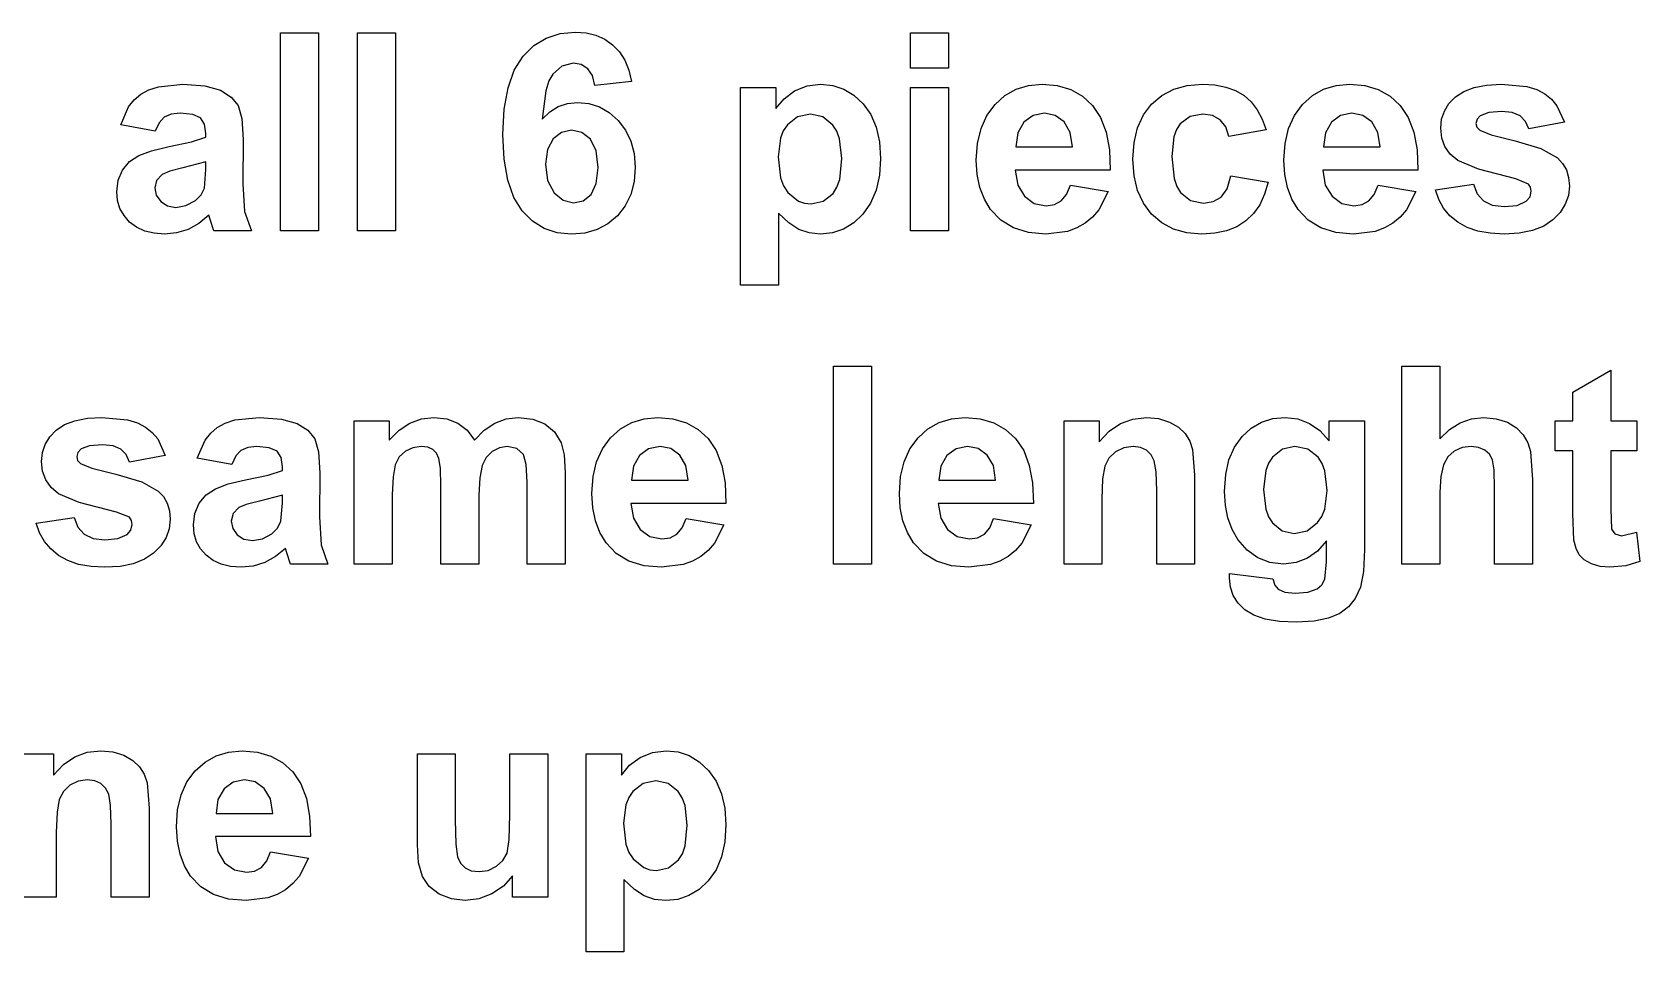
# Model space of a CAD drawing. Header units: metres. Extents: x 298 to 6408, y -126 to 1371.
# Drawn here: x 578.9 to 898.3, y 989 to 1171.8 of the extents above; entities that cross this region are included whole.
import ezdxf

# ---------------------------------------------------------------- set-up
doc = ezdxf.new("R2010")
doc.units = ezdxf.units.M

msp = doc.modelspace()

# ---------------------------------------------------------------- linework, layer by layer
at = {"layer": 'The 1060mm here '}
for p, q in [((628.23, 1132.3), (628.23, 1171.63)), ((628.23, 1171.63), (635.77, 1171.63)), ((635.77, 1171.63), (635.77, 1132.3)), ((643.5, 1132.3), (643.5, 1171.63)), ((643.5, 1171.63), (651.04, 1171.63)), ((651.04, 1171.63), (651.04, 1132.3)), ((678.56, 1169.11), (681.01, 1170.6)), ((681.01, 1170.6), (683.75, 1171.5)), ((683.75, 1171.5), (686.8, 1171.79)), ((686.8, 1171.79), (688.94, 1171.64)), ((688.94, 1171.64), (690.89, 1171.17)), ((690.89, 1171.17), (692.65, 1170.38)), ((692.65, 1170.38), (694.21, 1169.29)), ((694.21, 1169.29), (695.55, 1167.89)), ((753.41, 1164.66), (753.41, 1171.63)), ((753.41, 1171.63), (760.95, 1171.63)), ((760.95, 1171.63), (760.95, 1164.66)), ((674.67, 1164.25), (676.41, 1167.02)), ((676.41, 1167.02), (678.56, 1169.11)), ((695.55, 1167.89), (696.62, 1166.21)), ((696.62, 1166.21), (697.42, 1164.25)), ((673.42, 1160.73), (674.67, 1164.25)), ((682.3, 1163.45), (681.55, 1162.09)), ((684.14, 1165.06), (682.3, 1163.45)), ((686.34, 1165.6), (684.14, 1165.06)), ((687.97, 1165.33), (686.34, 1165.6)), ((689.26, 1164.52), (687.97, 1165.33)), ((690.18, 1163.16), (689.26, 1164.52)), ((690.66, 1161.2), (690.18, 1163.16)), ((697.42, 1164.25), (697.96, 1162)), ((760.95, 1164.66), (753.41, 1164.66)), ((600.44, 1159.45), (602.02, 1160.32)), ((602.02, 1160.32), (603.94, 1160.94)), ((603.94, 1160.94), (608.81, 1161.44)), ((608.81, 1161.44), (613.21, 1161.14)), ((613.21, 1161.14), (616.32, 1160.25)), ((616.32, 1160.25), (618.42, 1158.89)), ((672.67, 1156.46), (673.42, 1160.73)), ((680.96, 1160.14), (680.22, 1154.52)), ((681.55, 1162.09), (680.96, 1160.14)), ((697.96, 1162), (690.66, 1161.2)), ((719.63, 1160.8), (726.66, 1160.8)), ((719.63, 1121.47), (719.63, 1160.8)), ((726.66, 1160.8), (726.66, 1156.61)), ((728.27, 1158.55), (730.36, 1160.1)), ((730.36, 1160.1), (732.83, 1161.1)), ((732.83, 1161.1), (735.54, 1161.44)), ((735.54, 1161.44), (737.93, 1161.2)), ((737.93, 1161.2), (740.13, 1160.47)), ((740.13, 1160.47), (742.14, 1159.25)), ((753.41, 1132.3), (753.41, 1160.8)), ((753.41, 1160.8), (760.95, 1160.8)), ((760.95, 1160.8), (760.95, 1132.3)), ((772.15, 1159.18), (774.37, 1160.44)), ((774.37, 1160.44), (776.83, 1161.19)), ((776.83, 1161.19), (779.54, 1161.44)), ((779.54, 1161.44), (782.55, 1161.18)), ((782.55, 1161.18), (785.23, 1160.39)), ((785.23, 1160.39), (787.57, 1159.08)), ((803.33, 1159.23), (805.68, 1160.46)), ((805.68, 1160.46), (808.37, 1161.19)), ((808.37, 1161.19), (811.38, 1161.44)), ((811.38, 1161.44), (813.85, 1161.3)), ((813.85, 1161.3), (816.06, 1160.88)), ((816.06, 1160.88), (817.99, 1160.18)), ((817.99, 1160.18), (819.66, 1159.2)), ((833.26, 1159.18), (835.48, 1160.44)), ((835.48, 1160.44), (837.94, 1161.19)), ((837.94, 1161.19), (840.65, 1161.44)), ((840.65, 1161.44), (843.66, 1161.18)), ((843.66, 1161.18), (846.34, 1160.39)), ((846.34, 1160.39), (848.68, 1159.08)), ((861.66, 1158.92), (863.32, 1160.02)), ((863.32, 1160.02), (865.39, 1160.81)), ((865.39, 1160.81), (867.86, 1161.28)), ((867.86, 1161.28), (870.73, 1161.44)), ((870.73, 1161.44), (875.82, 1160.96)), ((875.82, 1160.96), (877.81, 1160.37)), ((877.81, 1160.37), (879.42, 1159.53)), ((596.47, 1153.34), (598.04, 1156.93)), ((598.04, 1156.93), (599.13, 1158.33)), ((599.13, 1158.33), (600.44, 1159.45)), ((618.42, 1158.89), (619.79, 1157.21)), ((619.79, 1157.21), (620.55, 1154.61)), ((672.42, 1151.43), (672.67, 1156.46)), ((681.72, 1155.97), (683.38, 1157.01)), ((683.38, 1157.01), (685.22, 1157.64)), ((685.22, 1157.64), (687.23, 1157.84)), ((687.23, 1157.84), (689.5, 1157.62)), ((689.5, 1157.62), (691.61, 1156.95)), ((691.61, 1156.95), (693.55, 1155.82)), ((726.66, 1156.61), (728.27, 1158.55)), ((742.14, 1159.25), (743.97, 1157.55)), ((743.97, 1157.55), (745.48, 1155.41)), ((768.56, 1155.23), (770.18, 1157.43)), ((770.18, 1157.43), (772.15, 1159.18)), ((787.57, 1159.08), (789.57, 1157.24)), ((789.57, 1157.24), (791.17, 1154.86)), ((799.67, 1155.35), (801.3, 1157.51)), ((801.3, 1157.51), (803.33, 1159.23)), ((819.66, 1159.2), (821.09, 1157.93)), ((821.09, 1157.93), (822.3, 1156.37)), ((822.3, 1156.37), (823.29, 1154.52)), ((829.67, 1155.23), (831.29, 1157.43)), ((831.29, 1157.43), (833.26, 1159.18)), ((848.68, 1159.08), (850.69, 1157.24)), ((850.69, 1157.24), (852.28, 1154.86)), ((859.47, 1156.1), (860.38, 1157.58)), ((860.38, 1157.58), (861.66, 1158.92)), ((879.42, 1159.53), (880.73, 1158.47)), ((880.73, 1158.47), (881.82, 1157.17)), ((881.82, 1157.17), (883.34, 1153.9)), ((603.31, 1152.1), (596.47, 1153.34)), ((604.11, 1153.79), (603.31, 1152.1)), ((605.13, 1154.88), (604.11, 1153.79)), ((606.48, 1155.47), (605.13, 1154.88)), ((608.27, 1155.67), (606.48, 1155.47)), ((610.77, 1155.44), (608.27, 1155.67)), ((612.32, 1154.75), (610.77, 1155.44)), ((613.13, 1153.51), (612.32, 1154.75)), ((613.4, 1151.65), (613.13, 1153.51)), ((620.55, 1154.61), (620.8, 1150.47)), ((680.22, 1154.52), (681.72, 1155.97)), ((693.55, 1155.82), (695.31, 1154.25)), ((695.31, 1154.25), (696.79, 1152.32)), ((728.92, 1153.35), (728.12, 1152.16)), ((730.97, 1154.95), (728.92, 1153.35)), ((733.5, 1155.48), (730.97, 1154.95)), ((735.94, 1154.94), (733.5, 1155.48)), ((737.96, 1153.31), (735.94, 1154.94)), ((738.74, 1152.08), (737.96, 1153.31)), ((745.48, 1155.41), (746.56, 1152.89)), ((767.4, 1152.65), (768.56, 1155.23)), ((775.92, 1153.87), (774.72, 1151.75)), ((777.74, 1155.22), (775.92, 1153.87)), ((780, 1155.67), (777.74, 1155.22)), ((782.13, 1155.25), (780, 1155.67)), ((783.91, 1153.97), (782.13, 1155.25)), ((785.14, 1151.87), (783.91, 1153.97)), ((791.17, 1154.86), (792.29, 1151.93)), ((798.5, 1152.8), (799.67, 1155.35)), ((807, 1153.57), (806.26, 1152.43)), ((808.96, 1155.02), (807, 1153.57)), ((811.49, 1155.51), (808.96, 1155.02)), ((813.41, 1155.23), (811.49, 1155.51)), ((814.94, 1154.38), (813.41, 1155.23)), ((816.03, 1152.98), (814.94, 1154.38)), ((823.29, 1154.52), (824.07, 1152.37)), ((828.51, 1152.65), (829.67, 1155.23)), ((837.03, 1153.87), (835.83, 1151.75)), ((838.86, 1155.22), (837.03, 1153.87)), ((841.11, 1155.67), (838.86, 1155.22)), ((843.24, 1155.25), (841.11, 1155.67)), ((845.03, 1153.97), (843.24, 1155.25)), ((846.25, 1151.87), (845.03, 1153.97)), ((852.28, 1154.86), (853.4, 1151.93)), ((858.73, 1152.69), (858.92, 1154.47)), ((858.92, 1154.47), (859.47, 1156.1)), ((865.95, 1154.51), (865.74, 1153.66)), ((865.74, 1153.66), (865.92, 1152.91)), ((866.6, 1155.19), (865.95, 1154.51)), ((868.31, 1155.81), (866.6, 1155.19)), ((870.86, 1156.02), (868.31, 1155.81)), ((872.95, 1155.8), (870.86, 1156.02)), ((874.5, 1155.13), (872.95, 1155.8)), ((875.57, 1154.05), (874.5, 1155.13)), ((876.23, 1152.59), (875.57, 1154.05)), ((883.34, 1153.9), (876.23, 1152.59)), ((606.07, 1149.04), (610.55, 1150)), ((610.55, 1150), (613.4, 1150.9)), ((613.4, 1150.9), (613.4, 1151.65)), ((620.8, 1150.47), (620.72, 1141.67)), ((672.66, 1146.53), (672.42, 1151.43)), ((682.37, 1150.59), (681.24, 1148.48)), ((684.04, 1151.86), (682.37, 1150.59)), ((686.05, 1152.29), (684.04, 1151.86)), ((688.11, 1151.84), (686.05, 1152.29)), ((689.8, 1150.51), (688.11, 1151.84)), ((690.93, 1148.21), (689.8, 1150.51)), ((696.79, 1152.32), (697.84, 1150.13)), ((697.84, 1150.13), (698.47, 1147.68)), ((727.55, 1150.7), (727.09, 1147.03)), ((728.12, 1152.16), (727.55, 1150.7)), ((739.3, 1150.56), (738.74, 1152.08)), ((739.75, 1146.66), (739.3, 1150.56)), ((746.56, 1152.89), (747.21, 1149.99)), ((747.21, 1149.99), (747.43, 1146.71)), ((766.71, 1149.68), (767.4, 1152.65)), ((774.72, 1151.75), (774.33, 1148.99)), ((785.6, 1148.99), (785.14, 1151.87)), ((792.29, 1151.93), (792.93, 1148.43)), ((797.8, 1149.86), (798.5, 1152.8)), ((805.74, 1150.97), (805.32, 1147.06)), ((806.26, 1152.43), (805.74, 1150.97)), ((816.64, 1151.03), (816.03, 1152.98)), ((824.07, 1152.37), (816.64, 1151.03)), ((827.82, 1149.68), (828.51, 1152.65)), ((835.83, 1151.75), (835.45, 1148.99)), ((846.72, 1148.99), (846.25, 1151.87)), ((853.4, 1151.93), (854.04, 1148.43)), ((858.95, 1150.75), (858.73, 1152.69)), ((859.58, 1149.04), (858.95, 1150.75)), ((865.92, 1152.91), (866.49, 1152.29)), ((866.49, 1152.29), (868.76, 1151.39)), ((868.76, 1151.39), (873.53, 1150.17)), ((873.53, 1150.17), (878.64, 1148.65)), ((598.23, 1146.06), (600.08, 1147.29)), ((600.08, 1147.29), (602.61, 1148.23)), ((602.61, 1148.23), (606.07, 1149.04)), ((681.24, 1148.48), (680.87, 1145.56)), ((691.3, 1144.89), (690.93, 1148.21)), ((698.47, 1147.68), (698.68, 1144.97)), ((727.09, 1147.03), (727.57, 1142.86)), ((766.47, 1146.34), (766.71, 1149.68)), ((774.33, 1148.99), (785.6, 1148.99)), ((792.93, 1148.43), (793.09, 1144.38)), ((797.57, 1146.52), (797.8, 1149.86)), ((805.32, 1147.06), (805.75, 1142.73)), ((827.59, 1146.34), (827.82, 1149.68)), ((835.45, 1148.99), (846.72, 1148.99)), ((854.04, 1148.43), (854.2, 1144.38)), ((860.64, 1147.55), (859.58, 1149.04)), ((862.11, 1146.28), (860.64, 1147.55)), ((878.64, 1148.65), (881.94, 1146.82)), ((881.94, 1146.82), (882.97, 1145.71)), ((595.98, 1142.37), (596.84, 1144.39)), ((596.84, 1144.39), (598.23, 1146.06)), ((606.21, 1144.17), (604.7, 1143.52)), ((608.81, 1144.83), (606.21, 1144.17)), ((613.4, 1145.99), (608.81, 1144.83)), ((613.1, 1140.81), (613.4, 1144.48)), ((613.4, 1144.48), (613.4, 1145.99)), ((673.38, 1142.37), (672.66, 1146.53)), ((680.87, 1145.56), (681.29, 1142.3)), ((690.95, 1141.68), (691.3, 1144.89)), ((698.68, 1144.97), (698.46, 1142.1)), ((739.32, 1142.53), (739.75, 1146.66)), ((747.43, 1146.71), (747.21, 1143.34)), ((766.65, 1143.5), (766.47, 1146.34)), ((793.09, 1144.38), (774.2, 1144.38)), ((774.2, 1144.38), (774.7, 1141.4)), ((797.8, 1143.22), (797.57, 1146.52)), ((827.76, 1143.5), (827.59, 1146.34)), ((854.2, 1144.38), (835.31, 1144.38)), ((835.31, 1144.38), (835.81, 1141.4)), ((866.23, 1144.53), (862.11, 1146.28)), ((873.68, 1142.61), (866.23, 1144.53)), ((882.97, 1145.71), (883.71, 1144.41)), ((883.71, 1144.41), (884.15, 1142.91)), ((595.69, 1140.08), (595.98, 1142.37)), ((603.6, 1142.33), (603.23, 1140.86)), ((603.23, 1140.86), (603.52, 1139.39)), ((604.7, 1143.52), (603.6, 1142.33)), ((612.44, 1139.45), (613.1, 1140.81)), ((620.72, 1141.67), (621.08, 1136.13)), ((674.57, 1138.94), (673.38, 1142.37)), ((681.29, 1142.3), (682.56, 1139.88)), ((689.91, 1139.52), (690.95, 1141.68)), ((698.46, 1142.1), (697.8, 1139.53)), ((727.57, 1142.86), (728.16, 1141.24)), ((728.16, 1141.24), (729, 1139.94)), ((738.01, 1139.75), (738.77, 1140.97)), ((738.77, 1140.97), (739.32, 1142.53)), ((747.21, 1143.34), (746.55, 1140.37)), ((767.18, 1140.92), (766.65, 1143.5)), ((768.06, 1138.59), (767.18, 1140.92)), ((774.7, 1141.4), (776.03, 1139.16)), ((784.41, 1139.52), (785.17, 1141.37)), ((785.17, 1141.37), (792.69, 1140.11)), ((798.5, 1140.31), (797.8, 1143.22)), ((805.75, 1142.73), (806.28, 1141.13)), ((806.28, 1141.13), (807.02, 1139.9)), ((815.11, 1139.02), (816.28, 1140.68)), ((816.28, 1140.68), (817.04, 1143.22)), ((817.04, 1143.22), (824.45, 1141.96)), ((824.45, 1141.96), (823.74, 1139.57)), ((828.29, 1140.92), (827.76, 1143.5)), ((829.17, 1138.59), (828.29, 1140.92)), ((835.81, 1141.4), (837.14, 1139.16)), ((845.52, 1139.52), (846.29, 1141.37)), ((846.29, 1141.37), (853.8, 1140.11)), ((857.69, 1140.43), (865.25, 1141.59)), ((858.36, 1138.51), (857.69, 1140.43)), ((865.25, 1141.59), (865.98, 1139.65)), ((876.2, 1141.61), (873.68, 1142.61)), ((876.6, 1140.98), (876.2, 1141.61)), ((876.74, 1140.19), (876.6, 1140.98)), ((884.3, 1141.21), (884.1, 1139.32)), ((884.15, 1142.91), (884.3, 1141.21)), ((595.85, 1138.34), (595.69, 1140.08)), ((596.32, 1136.75), (595.85, 1138.34)), ((603.52, 1139.39), (604.41, 1138.13)), ((604.41, 1138.13), (605.75, 1137.26)), ((605.75, 1137.26), (607.41, 1136.97)), ((607.41, 1136.97), (609.41, 1137.31)), ((609.41, 1137.31), (611.3, 1138.31)), ((611.3, 1138.31), (612.44, 1139.45)), ((676.25, 1136.26), (674.57, 1138.94)), ((682.56, 1139.88), (684.37, 1138.38)), ((684.37, 1138.38), (686.42, 1137.88)), ((686.42, 1137.88), (688.34, 1138.29)), ((688.34, 1138.29), (689.91, 1139.52)), ((696.69, 1137.26), (695.14, 1135.28)), ((697.8, 1139.53), (696.69, 1137.26)), ((729, 1139.94), (731.11, 1138.22)), ((731.11, 1138.22), (732.32, 1137.79)), ((732.32, 1137.79), (733.64, 1137.64)), ((733.64, 1137.64), (736.05, 1138.17)), ((736.05, 1138.17), (738.01, 1139.75)), ((745.47, 1137.79), (743.94, 1135.62)), ((746.55, 1140.37), (745.47, 1137.79)), ((769.29, 1136.52), (768.06, 1138.59)), ((776.03, 1139.16), (777.98, 1137.76)), ((777.98, 1137.76), (780.37, 1137.29)), ((780.37, 1137.29), (782, 1137.54)), ((782, 1137.54), (783.35, 1138.26)), ((783.35, 1138.26), (784.41, 1139.52)), ((792.69, 1140.11), (790.82, 1136.47)), ((799.66, 1137.77), (798.5, 1140.31)), ((801.28, 1135.6), (799.66, 1137.77)), ((807.02, 1139.9), (809.02, 1138.33)), ((809.02, 1138.33), (811.6, 1137.8)), ((811.6, 1137.8), (813.55, 1138.11)), ((813.55, 1138.11), (815.11, 1139.02)), ((822.77, 1137.49), (821.53, 1135.72)), ((823.74, 1139.57), (822.77, 1137.49)), ((830.4, 1136.52), (829.17, 1138.59)), ((837.14, 1139.16), (839.1, 1137.76)), ((839.1, 1137.76), (841.48, 1137.29)), ((841.48, 1137.29), (843.11, 1137.54)), ((843.11, 1137.54), (844.46, 1138.26)), ((844.46, 1138.26), (845.52, 1139.52)), ((853.8, 1140.11), (851.93, 1136.47)), ((859.32, 1136.8), (858.36, 1138.51)), ((865.98, 1139.65), (867.21, 1138.25)), ((867.21, 1138.25), (868.98, 1137.39)), ((868.98, 1137.39), (871.34, 1137.11)), ((871.34, 1137.11), (873.91, 1137.37)), ((873.91, 1137.37), (875.74, 1138.18)), ((875.74, 1138.18), (876.49, 1139.06)), ((876.49, 1139.06), (876.74, 1140.19)), ((883.48, 1137.57), (882.46, 1135.95)), ((884.1, 1139.32), (883.48, 1137.57)), ((597.12, 1135.32), (596.32, 1136.75)), ((598.22, 1134.05), (597.12, 1135.32)), ((599.61, 1133), (598.22, 1134.05)), ((613.99, 1135.42), (611.99, 1133.77)), ((614.25, 1134.53), (613.99, 1135.42)), ((614.98, 1132.3), (614.25, 1134.53)), ((621.08, 1136.13), (622.44, 1132.3)), ((678.3, 1134.24), (676.25, 1136.26)), ((680.62, 1132.79), (678.3, 1134.24)), ((695.14, 1135.28), (693.24, 1133.69)), ((729.24, 1133.87), (727.17, 1135.82)), ((727.17, 1135.82), (727.17, 1121.47)), ((743.94, 1135.62), (742.1, 1133.89)), ((771.32, 1134.39), (769.29, 1136.52)), ((773.83, 1132.87), (771.32, 1134.39)), ((789.57, 1135.02), (788.11, 1133.82)), ((790.82, 1136.47), (789.57, 1135.02)), ((803.3, 1133.88), (801.28, 1135.6)), ((820.02, 1134.26), (818.25, 1133.12)), ((821.53, 1135.72), (820.02, 1134.26)), ((832.43, 1134.39), (830.4, 1136.52)), ((834.94, 1132.87), (832.43, 1134.39)), ((850.68, 1135.02), (849.22, 1133.82)), ((851.93, 1136.47), (850.68, 1135.02)), ((860.58, 1135.31), (859.32, 1136.8)), ((862.13, 1134.02), (860.58, 1135.31)), ((863.98, 1132.99), (862.13, 1134.02)), ((881.03, 1134.48), (879.2, 1133.24)), ((882.46, 1135.95), (881.03, 1134.48)), ((601.23, 1132.26), (599.61, 1133)), ((603.08, 1131.81), (601.23, 1132.26)), ((605.16, 1131.66), (603.08, 1131.81)), ((607.58, 1131.9), (605.16, 1131.66)), ((609.85, 1132.6), (607.58, 1131.9)), ((611.99, 1133.77), (609.85, 1132.6)), ((622.44, 1132.3), (614.98, 1132.3)), ((635.77, 1132.3), (628.23, 1132.3)), ((651.04, 1132.3), (643.5, 1132.3)), ((683.2, 1131.92), (680.62, 1132.79)), ((686.05, 1131.63), (683.2, 1131.92)), ((688.7, 1131.86), (686.05, 1131.63)), ((691.1, 1132.55), (688.7, 1131.86)), ((693.24, 1133.69), (691.1, 1132.55)), ((731.21, 1132.6), (729.24, 1133.87)), ((733.24, 1131.9), (731.21, 1132.6)), ((735.49, 1131.66), (733.24, 1131.9)), ((737.88, 1131.91), (735.49, 1131.66)), ((740.08, 1132.65), (737.88, 1131.91)), ((742.1, 1133.89), (740.08, 1132.65)), ((760.95, 1132.3), (753.41, 1132.3)), ((776.82, 1131.96), (773.83, 1132.87)), ((780.29, 1131.66), (776.82, 1131.96)), ((784.59, 1132.2), (780.29, 1131.66)), ((786.45, 1132.88), (784.59, 1132.2)), ((788.11, 1133.82), (786.45, 1132.88)), ((805.63, 1132.65), (803.3, 1133.88)), ((808.28, 1131.91), (805.63, 1132.65)), ((811.25, 1131.66), (808.28, 1131.91)), ((813.86, 1131.82), (811.25, 1131.66)), ((816.19, 1132.31), (813.86, 1131.82)), ((818.25, 1133.12), (816.19, 1132.31)), ((837.93, 1131.96), (834.94, 1132.87)), ((841.4, 1131.66), (837.93, 1131.96)), ((845.71, 1132.2), (841.4, 1131.66)), ((847.56, 1132.88), (845.71, 1132.2)), ((849.22, 1133.82), (847.56, 1132.88)), ((866.13, 1132.25), (863.98, 1132.99)), ((868.58, 1131.81), (866.13, 1132.25)), ((871.34, 1131.66), (868.58, 1131.81)), ((874.35, 1131.84), (871.34, 1131.66)), ((876.97, 1132.36), (874.35, 1131.84)), ((879.2, 1133.24), (876.97, 1132.36)), ((727.17, 1121.47), (719.63, 1121.47)), ((738.12, 1066.07), (738.12, 1105.4)), ((738.12, 1105.4), (745.66, 1105.4)), ((745.66, 1105.4), (745.66, 1066.07)), ((851.04, 1066.07), (851.04, 1105.4)), ((851.04, 1105.4), (858.57, 1105.4)), ((858.57, 1105.4), (858.57, 1090.94)), ((884.97, 1100.22), (892.54, 1104.62)), ((892.54, 1104.62), (892.54, 1094.56)), ((884.97, 1094.56), (884.97, 1100.22)), ((582.36, 1091.35), (583.64, 1092.68)), ((583.64, 1092.68), (585.31, 1093.78)), ((585.31, 1093.78), (587.37, 1094.57)), ((587.37, 1094.57), (589.84, 1095.04)), ((589.84, 1095.04), (592.71, 1095.2)), ((592.71, 1095.2), (597.81, 1094.73)), ((597.81, 1094.73), (599.79, 1094.13)), ((599.79, 1094.13), (601.4, 1093.3)), ((601.4, 1093.3), (602.72, 1092.23)), ((614.34, 1092.09), (615.65, 1093.22)), ((615.65, 1093.22), (617.23, 1094.08)), ((617.23, 1094.08), (619.15, 1094.71)), ((619.15, 1094.71), (624.02, 1095.2)), ((624.02, 1095.2), (628.42, 1094.9)), ((628.42, 1094.9), (631.53, 1094.01)), ((631.53, 1094.01), (633.63, 1092.65)), ((633.63, 1092.65), (635.01, 1090.98)), ((642.88, 1094.56), (649.83, 1094.56)), ((642.88, 1066.07), (642.88, 1094.56)), ((649.83, 1094.56), (649.83, 1090.67)), ((649.83, 1090.67), (651.78, 1092.65)), ((651.78, 1092.65), (653.91, 1094.07)), ((653.91, 1094.07), (656.22, 1094.92)), ((656.22, 1094.92), (658.71, 1095.2)), ((658.71, 1095.2), (661.26, 1094.92)), ((661.26, 1094.92), (663.46, 1094.07)), ((663.46, 1094.07), (665.29, 1092.66)), ((665.29, 1092.66), (666.76, 1090.67)), ((666.76, 1090.67), (668.71, 1092.66)), ((668.71, 1092.66), (670.81, 1094.07)), ((670.81, 1094.07), (673.05, 1094.92)), ((673.05, 1094.92), (675.45, 1095.2)), ((675.45, 1095.2), (678.35, 1094.88)), ((678.35, 1094.88), (680.76, 1093.93)), ((680.76, 1093.93), (682.66, 1092.35)), ((693.8, 1091.19), (695.77, 1092.95)), ((695.77, 1092.95), (697.99, 1094.2)), ((697.99, 1094.2), (700.45, 1094.95)), ((700.45, 1094.95), (703.16, 1095.2)), ((703.16, 1095.2), (706.17, 1094.94)), ((706.17, 1094.94), (708.85, 1094.15)), ((708.85, 1094.15), (711.19, 1092.84)), ((711.19, 1092.84), (713.19, 1091)), ((754.88, 1091.19), (756.86, 1092.95)), ((756.86, 1092.95), (759.08, 1094.2)), ((759.08, 1094.2), (761.54, 1094.95)), ((761.54, 1094.95), (764.25, 1095.2)), ((764.25, 1095.2), (767.26, 1094.94)), ((767.26, 1094.94), (769.94, 1094.15)), ((769.94, 1094.15), (772.28, 1092.84)), ((772.28, 1092.84), (774.28, 1091)), ((783.89, 1066.07), (783.89, 1094.56)), ((783.89, 1094.56), (790.89, 1094.56)), ((790.89, 1094.56), (790.89, 1090.37)), ((790.89, 1090.37), (792.87, 1092.49)), ((792.87, 1092.49), (795.1, 1093.99)), ((795.1, 1093.99), (797.57, 1094.9)), ((797.57, 1094.9), (800.28, 1095.2)), ((800.28, 1095.2), (802.66, 1094.98)), ((802.66, 1094.98), (804.84, 1094.3)), ((804.84, 1094.3), (806.65, 1093.28)), ((806.65, 1093.28), (807.96, 1092.01)), ((819.26, 1091.42), (821.09, 1093.07)), ((821.09, 1093.07), (823.12, 1094.26)), ((823.12, 1094.26), (825.37, 1094.97)), ((825.37, 1094.97), (827.83, 1095.2)), ((827.83, 1095.2), (830.36, 1094.91)), ((830.36, 1094.91), (832.65, 1094.04)), ((832.65, 1094.04), (834.72, 1092.59)), ((834.72, 1092.59), (836.55, 1090.56)), ((836.55, 1090.56), (836.55, 1094.56)), ((836.55, 1094.56), (843.6, 1094.56)), ((843.6, 1094.56), (843.6, 1068.99)), ((858.57, 1090.94), (860.49, 1092.8)), ((860.49, 1092.8), (862.58, 1094.14)), ((862.58, 1094.14), (864.85, 1094.93)), ((864.85, 1094.93), (867.29, 1095.2)), ((867.29, 1095.2), (869.77, 1094.96)), ((869.77, 1094.96), (871.99, 1094.24)), ((871.99, 1094.24), (873.82, 1093.14)), ((873.82, 1093.14), (875.14, 1091.77)), ((881.51, 1088.55), (881.51, 1094.56)), ((881.51, 1094.56), (884.97, 1094.56)), ((892.54, 1094.56), (897.69, 1094.56)), ((897.69, 1094.56), (897.69, 1088.55)), ((580.9, 1088.23), (581.45, 1089.86)), ((581.45, 1089.86), (582.36, 1091.35)), ((590.29, 1089.57), (588.58, 1088.95)), ((592.85, 1089.78), (590.29, 1089.57)), ((594.94, 1089.56), (592.85, 1089.78)), ((596.48, 1088.9), (594.94, 1089.56)), ((602.72, 1092.23), (603.81, 1090.94)), ((603.81, 1090.94), (605.32, 1087.66)), ((611.68, 1087.1), (613.25, 1090.69)), ((613.25, 1090.69), (614.34, 1092.09)), ((623.48, 1089.43), (621.69, 1089.24)), ((625.98, 1089.2), (623.48, 1089.43)), ((635.01, 1090.98), (635.76, 1088.37)), ((656.16, 1089.43), (654.5, 1089.2)), ((657.46, 1089.29), (656.16, 1089.43)), ((658.45, 1088.84), (657.46, 1089.29)), ((673.25, 1089.43), (671.71, 1089.19)), ((675.14, 1089.03), (673.25, 1089.43)), ((682.66, 1092.35), (684.01, 1090.18)), ((684.01, 1090.18), (684.59, 1087.8)), ((692.18, 1088.99), (693.8, 1091.19)), ((703.62, 1089.43), (701.36, 1088.98)), ((705.75, 1089.01), (703.62, 1089.43)), ((713.19, 1091), (714.79, 1088.62)), ((753.27, 1088.99), (754.88, 1091.19)), ((764.7, 1089.43), (762.45, 1088.98)), ((766.84, 1089.01), (764.7, 1089.43)), ((774.28, 1091), (775.88, 1088.62)), ((797.65, 1089.43), (795.79, 1089.17)), ((799.07, 1089.25), (797.65, 1089.43)), ((807.96, 1092.01), (808.86, 1090.52)), ((808.86, 1090.52), (809.44, 1088.84)), ((816.67, 1086.79), (817.75, 1089.32)), ((817.75, 1089.32), (819.26, 1091.42)), ((829.76, 1089.43), (827.29, 1088.91)), ((832.31, 1088.9), (829.76, 1089.43)), ((864.77, 1089.43), (862.99, 1089.21)), ((866.27, 1089.26), (864.77, 1089.43)), ((875.14, 1091.77), (876.03, 1090.18)), ((876.03, 1090.18), (876.59, 1088.44)), ((580.72, 1086.46), (580.9, 1088.23)), ((580.93, 1084.52), (580.72, 1086.46)), ((587.94, 1088.27), (587.72, 1087.42)), ((587.72, 1087.42), (587.91, 1086.68)), ((587.91, 1086.68), (588.47, 1086.05)), ((588.58, 1088.95), (587.94, 1088.27)), ((597.55, 1087.82), (596.48, 1088.9)), ((598.21, 1086.35), (597.55, 1087.82)), ((605.32, 1087.66), (598.21, 1086.35)), ((618.52, 1085.87), (611.68, 1087.1)), ((619.32, 1087.55), (618.52, 1085.87)), ((620.34, 1088.64), (619.32, 1087.55)), ((621.69, 1089.24), (620.34, 1088.64)), ((627.53, 1088.51), (625.98, 1089.2)), ((628.34, 1087.27), (627.53, 1088.51)), ((628.61, 1085.41), (628.34, 1087.27)), ((635.76, 1088.37), (636.01, 1084.23)), ((651.82, 1087.35), (651.02, 1085.79)), ((653.02, 1088.49), (651.82, 1087.35)), ((654.5, 1089.2), (653.02, 1088.49)), ((659.19, 1088.1), (658.45, 1088.84)), ((659.7, 1087.05), (659.19, 1088.1)), ((660, 1085.1), (659.7, 1087.05)), ((669.07, 1087.28), (668.26, 1085.64)), ((670.27, 1088.47), (669.07, 1087.28)), ((671.71, 1089.19), (670.27, 1088.47)), ((676.47, 1087.82), (675.14, 1089.03)), ((677.05, 1085.84), (676.47, 1087.82)), ((684.59, 1087.8), (684.78, 1084.28)), ((690.33, 1083.45), (691.02, 1086.41)), ((691.02, 1086.41), (692.18, 1088.99)), ((699.54, 1087.64), (698.34, 1085.52)), ((701.36, 1088.98), (699.54, 1087.64)), ((707.53, 1087.73), (705.75, 1089.01)), ((708.76, 1085.63), (707.53, 1087.73)), ((714.79, 1088.62), (715.91, 1085.69)), ((751.41, 1083.45), (752.11, 1086.41)), ((752.11, 1086.41), (753.27, 1088.99)), ((760.63, 1087.64), (759.43, 1085.52)), ((762.45, 1088.98), (760.63, 1087.64)), ((768.62, 1087.73), (766.84, 1089.01)), ((769.85, 1085.63), (768.62, 1087.73)), ((775.88, 1088.62), (777, 1085.69)), ((792.82, 1087.11), (792, 1085.52)), ((794.13, 1088.36), (792.82, 1087.11)), ((795.79, 1089.17), (794.13, 1088.36)), ((800.26, 1088.68), (799.07, 1089.25)), ((801.2, 1087.78), (800.26, 1088.68)), ((801.83, 1086.58), (801.2, 1087.78)), ((802.2, 1084.41), (801.83, 1086.58)), ((809.44, 1088.84), (809.85, 1083.77)), ((816.03, 1083.84), (816.67, 1086.79)), ((824.53, 1086.14), (823.98, 1084.67)), ((825.29, 1087.33), (824.53, 1086.14)), ((827.29, 1088.91), (825.29, 1087.33)), ((834.38, 1087.29), (832.31, 1088.9)), ((835.17, 1086.07), (834.38, 1087.29)), ((860.14, 1087.38), (859.26, 1085.77)), ((861.42, 1088.52), (860.14, 1087.38)), ((862.99, 1089.21), (861.42, 1088.52)), ((867.49, 1088.72), (866.27, 1089.26)), ((868.42, 1087.89), (867.49, 1088.72)), ((869.01, 1086.8), (868.42, 1087.89)), ((869.33, 1084.78), (869.01, 1086.8)), ((876.59, 1088.44), (876.98, 1082.78)), ((884.97, 1088.55), (881.51, 1088.55)), ((884.97, 1076.13), (884.97, 1088.55)), ((897.69, 1088.55), (892.54, 1088.55)), ((892.54, 1088.55), (892.54, 1077.07)), ((581.56, 1082.8), (580.93, 1084.52)), ((588.47, 1086.05), (590.74, 1085.15)), ((590.74, 1085.15), (595.52, 1083.93)), ((595.52, 1083.93), (600.63, 1082.41)), ((621.28, 1082.81), (625.76, 1083.77)), ((625.76, 1083.77), (628.61, 1084.66)), ((628.61, 1084.66), (628.61, 1085.41)), ((636.01, 1084.23), (635.93, 1075.43)), ((650.57, 1083.43), (650.42, 1079.91)), ((651.02, 1085.79), (650.57, 1083.43)), ((660.1, 1081.68), (660, 1085.1)), ((667.8, 1083.23), (667.64, 1079.75)), ((668.26, 1085.64), (667.8, 1083.23)), ((677.25, 1082.35), (677.05, 1085.84)), ((684.78, 1084.28), (684.78, 1066.07)), ((690.1, 1080.1), (690.33, 1083.45)), ((698.34, 1085.52), (697.96, 1082.75)), ((709.22, 1082.75), (708.76, 1085.63)), ((715.91, 1085.69), (716.55, 1082.19)), ((751.18, 1080.1), (751.41, 1083.45)), ((759.43, 1085.52), (759.04, 1082.75)), ((770.31, 1082.75), (769.85, 1085.63)), ((777, 1085.69), (777.64, 1082.19)), ((791.57, 1082.99), (791.42, 1078.97)), ((792, 1085.52), (791.57, 1082.99)), ((802.32, 1080.61), (802.2, 1084.41)), ((809.85, 1083.77), (809.85, 1066.07)), ((815.81, 1080.47), (816.03, 1083.84)), ((823.98, 1084.67), (823.54, 1080.9)), ((835.74, 1084.57), (835.17, 1086.07)), ((836.2, 1080.71), (835.74, 1084.57)), ((858.74, 1083.49), (858.57, 1080.34)), ((859.26, 1085.77), (858.74, 1083.49)), ((869.44, 1081.12), (869.33, 1084.78)), ((582.62, 1081.31), (581.56, 1082.8)), ((584.1, 1080.04), (582.62, 1081.31)), ((588.21, 1078.29), (584.1, 1080.04)), ((600.63, 1082.41), (603.93, 1080.58)), ((603.93, 1080.58), (604.96, 1079.48)), ((612.05, 1078.15), (613.44, 1079.82)), ((613.44, 1079.82), (615.29, 1081.05)), ((615.29, 1081.05), (617.83, 1081.99)), ((617.83, 1081.99), (621.28, 1082.81)), ((628.61, 1079.75), (624.02, 1078.6)), ((628.61, 1078.25), (628.61, 1079.75)), ((650.42, 1079.91), (650.42, 1066.07)), ((660.1, 1066.07), (660.1, 1081.68)), ((667.64, 1079.75), (667.64, 1066.07)), ((677.25, 1066.07), (677.25, 1082.35)), ((690.27, 1077.26), (690.1, 1080.1)), ((697.96, 1082.75), (709.22, 1082.75)), ((716.55, 1082.19), (716.71, 1078.14)), ((751.36, 1077.26), (751.18, 1080.1)), ((759.04, 1082.75), (770.31, 1082.75)), ((777.64, 1082.19), (777.8, 1078.14)), ((802.32, 1066.07), (802.32, 1080.61)), ((815.97, 1077.73), (815.81, 1080.47)), ((823.54, 1080.9), (823.98, 1076.98)), ((835.72, 1077), (836.2, 1080.71)), ((858.57, 1080.34), (858.57, 1066.07)), ((869.44, 1066.07), (869.44, 1081.12)), ((876.98, 1082.78), (876.98, 1066.07)), ((595.66, 1076.37), (588.21, 1078.29)), ((604.96, 1079.48), (605.7, 1078.17)), ((605.7, 1078.17), (606.14, 1076.67)), ((606.14, 1076.67), (606.29, 1074.97)), ((611.19, 1076.13), (612.05, 1078.15)), ((619.92, 1077.28), (618.81, 1076.09)), ((621.42, 1077.93), (619.92, 1077.28)), ((624.02, 1078.6), (621.42, 1077.93)), ((628.31, 1074.57), (628.61, 1078.25)), ((690.8, 1074.68), (690.27, 1077.26)), ((716.71, 1078.14), (697.82, 1078.14)), ((697.82, 1078.14), (698.32, 1075.16)), ((751.89, 1074.68), (751.36, 1077.26)), ((777.8, 1078.14), (758.91, 1078.14)), ((758.91, 1078.14), (759.41, 1075.16)), ((791.42, 1078.97), (791.42, 1066.07)), ((816.47, 1075.23), (815.97, 1077.73)), ((823.98, 1076.98), (824.53, 1075.47)), ((835.13, 1075.53), (835.72, 1077)), ((892.54, 1077.07), (892.69, 1073)), ((579.67, 1074.2), (587.24, 1075.35)), ((580.34, 1072.28), (579.67, 1074.2)), ((587.24, 1075.35), (587.97, 1073.41)), ((587.97, 1073.41), (589.2, 1072.01)), ((598.18, 1075.38), (595.66, 1076.37)), ((598.59, 1074.74), (598.18, 1075.38)), ((598.47, 1072.82), (598.72, 1073.95)), ((598.72, 1073.95), (598.59, 1074.74)), ((606.29, 1074.97), (606.08, 1073.08)), ((610.9, 1073.85), (611.19, 1076.13)), ((611.06, 1072.1), (610.9, 1073.85)), ((618.81, 1076.09), (618.44, 1074.62)), ((618.44, 1074.62), (618.73, 1073.15)), ((627.65, 1073.21), (628.31, 1074.57)), ((635.93, 1075.43), (636.29, 1069.89)), ((691.68, 1072.35), (690.8, 1074.68)), ((698.32, 1075.16), (699.65, 1072.92)), ((708.03, 1073.28), (708.8, 1075.13)), ((708.8, 1075.13), (716.31, 1073.87)), ((716.31, 1073.87), (714.44, 1070.24)), ((752.77, 1072.35), (751.89, 1074.68)), ((759.41, 1075.16), (760.73, 1072.92)), ((769.12, 1073.28), (769.88, 1075.13)), ((769.88, 1075.13), (777.39, 1073.87)), ((777.39, 1073.87), (775.53, 1070.24)), ((817.29, 1072.96), (816.47, 1075.23)), ((824.53, 1075.47), (825.29, 1074.26)), ((825.29, 1074.26), (827.26, 1072.68)), ((832.18, 1072.7), (834.29, 1074.32)), ((834.29, 1074.32), (835.13, 1075.53)), ((885.21, 1070.82), (884.97, 1076.13)), ((581.31, 1070.57), (580.34, 1072.28)), ((582.56, 1069.07), (581.31, 1070.57)), ((589.2, 1072.01), (590.97, 1071.15)), ((590.97, 1071.15), (593.33, 1070.87)), ((593.33, 1070.87), (595.89, 1071.14)), ((595.89, 1071.14), (597.73, 1071.94)), ((597.73, 1071.94), (598.47, 1072.82)), ((605.47, 1071.33), (604.45, 1069.72)), ((606.08, 1073.08), (605.47, 1071.33)), ((611.53, 1070.51), (611.06, 1072.1)), ((612.33, 1069.08), (611.53, 1070.51)), ((618.73, 1073.15), (619.62, 1071.89)), ((619.62, 1071.89), (620.96, 1071.02)), ((620.96, 1071.02), (622.62, 1070.73)), ((622.62, 1070.73), (624.62, 1071.07)), ((624.62, 1071.07), (626.51, 1072.08)), ((626.51, 1072.08), (627.65, 1073.21)), ((692.91, 1070.28), (691.68, 1072.35)), ((694.94, 1068.15), (692.91, 1070.28)), ((699.65, 1072.92), (701.61, 1071.52)), ((701.61, 1071.52), (703.99, 1071.06)), ((703.99, 1071.06), (705.62, 1071.3)), ((705.62, 1071.3), (706.97, 1072.02)), ((706.97, 1072.02), (708.03, 1073.28)), ((714.44, 1070.24), (713.19, 1068.79)), ((754, 1070.28), (752.77, 1072.35)), ((756.03, 1068.15), (754, 1070.28)), ((760.73, 1072.92), (762.69, 1071.52)), ((762.69, 1071.52), (765.08, 1071.06)), ((765.08, 1071.06), (766.71, 1071.3)), ((766.71, 1071.3), (768.06, 1072.02)), ((768.06, 1072.02), (769.12, 1073.28)), ((775.53, 1070.24), (774.28, 1068.79)), ((818.44, 1070.92), (817.29, 1072.96)), ((820.27, 1068.8), (818.44, 1070.92)), ((827.26, 1072.68), (829.63, 1072.16)), ((829.63, 1072.16), (832.18, 1072.7)), ((836.07, 1070.68), (834.26, 1068.66)), ((836.07, 1066.52), (836.07, 1070.68)), ((885.63, 1069.16), (885.21, 1070.82)), ((892.69, 1073), (893.36, 1072.05)), ((893.36, 1072.05), (894.63, 1071.67)), ((894.63, 1071.67), (897.66, 1072.4)), ((897.66, 1072.4), (898.31, 1066.55)), ((584.11, 1067.78), (582.56, 1069.07)), ((585.96, 1066.75), (584.11, 1067.78)), ((601.18, 1067.01), (598.96, 1066.13)), ((603.01, 1068.24), (601.18, 1067.01)), ((604.45, 1069.72), (603.01, 1068.24)), ((613.44, 1067.81), (612.33, 1069.08)), ((614.82, 1066.77), (613.44, 1067.81)), ((627.2, 1067.54), (625.07, 1066.36)), ((629.2, 1069.18), (627.2, 1067.54)), ((629.47, 1068.29), (629.2, 1069.18)), ((630.19, 1066.07), (629.47, 1068.29)), ((636.29, 1069.89), (637.65, 1066.07)), ((697.45, 1066.64), (694.94, 1068.15)), ((711.73, 1067.58), (710.07, 1066.64)), ((713.19, 1068.79), (711.73, 1067.58)), ((758.53, 1066.64), (756.03, 1068.15)), ((772.82, 1067.58), (771.16, 1066.64)), ((774.28, 1068.79), (772.82, 1067.58)), ((822.39, 1067.28), (820.27, 1068.8)), ((824.81, 1066.37), (822.39, 1067.28)), ((832.24, 1067.22), (830, 1066.36)), ((834.26, 1068.66), (832.24, 1067.22)), ((843.6, 1068.99), (843.4, 1064.58)), ((886.27, 1067.88), (885.63, 1069.16)), ((887.26, 1066.89), (886.27, 1067.88)), ((588.11, 1066.01), (585.96, 1066.75)), ((590.57, 1065.57), (588.11, 1066.01)), ((593.33, 1065.42), (590.57, 1065.57)), ((596.34, 1065.6), (593.33, 1065.42)), ((598.96, 1066.13), (596.34, 1065.6)), ((616.44, 1066.02), (614.82, 1066.77)), ((618.29, 1065.57), (616.44, 1066.02)), ((620.37, 1065.42), (618.29, 1065.57)), ((622.79, 1065.66), (620.37, 1065.42)), ((625.07, 1066.36), (622.79, 1065.66)), ((637.65, 1066.07), (630.19, 1066.07)), ((650.42, 1066.07), (642.88, 1066.07)), ((667.64, 1066.07), (660.1, 1066.07)), ((684.78, 1066.07), (677.25, 1066.07)), ((700.44, 1065.73), (697.45, 1066.64)), ((703.91, 1065.42), (700.44, 1065.73)), ((708.21, 1065.96), (703.91, 1065.42)), ((710.07, 1066.64), (708.21, 1065.96)), ((745.66, 1066.07), (738.12, 1066.07)), ((761.52, 1065.73), (758.53, 1066.64)), ((765, 1065.42), (761.52, 1065.73)), ((769.3, 1065.96), (765, 1065.42)), ((771.16, 1066.64), (769.3, 1065.96)), ((791.42, 1066.07), (783.89, 1066.07)), ((809.85, 1066.07), (802.32, 1066.07)), ((816.78, 1063.28), (816.8, 1064.19)), ((816.8, 1064.19), (825.41, 1063.14)), ((827.53, 1066.07), (824.81, 1066.37)), ((830, 1066.36), (827.53, 1066.07)), ((835.72, 1063.06), (836.07, 1066.52)), ((843.4, 1064.58), (842.77, 1061.45)), ((858.57, 1066.07), (851.04, 1066.07)), ((876.98, 1066.07), (869.44, 1066.07)), ((888.67, 1066.11), (887.26, 1066.89)), ((890.41, 1065.59), (888.67, 1066.11)), ((892.35, 1065.42), (890.41, 1065.59)), ((895.5, 1065.7), (892.35, 1065.42)), ((898.31, 1066.55), (895.5, 1065.7)), ((816.97, 1061.45), (816.78, 1063.28)), ((817.53, 1059.8), (816.97, 1061.45)), ((825.41, 1063.14), (825.77, 1061.87)), ((825.77, 1061.87), (826.41, 1061.08)), ((826.41, 1061.08), (827.79, 1060.47)), ((832.37, 1060.49), (834.21, 1061.16)), ((834.21, 1061.16), (835.09, 1061.93)), ((835.09, 1061.93), (835.72, 1063.06)), ((842.77, 1061.45), (841.77, 1059.23)), ((818.48, 1058.31), (817.53, 1059.8)), ((819.81, 1056.99), (818.48, 1058.31)), ((827.79, 1060.47), (829.79, 1060.27)), ((829.79, 1060.27), (832.37, 1060.49)), ((840.44, 1057.54), (838.68, 1056.27)), ((841.77, 1059.23), (840.44, 1057.54)), ((821.59, 1055.9), (819.81, 1056.99)), ((823.89, 1055.12), (821.59, 1055.9)), ((826.72, 1054.66), (823.89, 1055.12)), ((830.08, 1054.5), (826.72, 1054.66)), ((833.59, 1054.71), (830.08, 1054.5)), ((836.43, 1055.31), (833.59, 1054.71)), ((838.68, 1056.27), (836.43, 1055.31)), ((587.35, 1027.76), (589.81, 1028.66)), ((589.81, 1028.66), (592.52, 1028.96)), ((592.52, 1028.96), (594.91, 1028.74)), ((594.91, 1028.74), (597.08, 1028.07)), ((615.44, 1027.96), (617.9, 1028.71)), ((617.9, 1028.71), (620.61, 1028.96)), ((620.61, 1028.96), (623.62, 1028.7)), ((623.62, 1028.7), (626.3, 1027.91)), ((699.65, 1027.62), (702.11, 1028.63)), ((702.11, 1028.63), (704.82, 1028.96)), ((704.82, 1028.96), (707.21, 1028.72)), ((707.21, 1028.72), (709.41, 1027.99)), ((576.13, 1028.32), (583.13, 1028.32)), ((583.13, 1028.32), (583.13, 1024.14)), ((583.13, 1024.14), (585.12, 1026.25)), ((585.12, 1026.25), (587.35, 1027.76)), ((597.08, 1028.07), (598.9, 1027.04)), ((598.9, 1027.04), (600.21, 1025.77)), ((600.21, 1025.77), (601.11, 1024.28)), ((611.25, 1024.95), (613.22, 1026.71)), ((613.22, 1026.71), (615.44, 1027.96)), ((626.3, 1027.91), (628.64, 1026.6)), ((628.64, 1026.6), (630.65, 1024.77)), ((655.41, 1010.29), (655.41, 1028.32)), ((655.41, 1028.32), (662.95, 1028.32)), ((662.95, 1028.32), (662.95, 1015.23)), ((673.78, 1016.3), (673.78, 1028.32)), ((673.78, 1028.32), (681.32, 1028.32)), ((681.32, 1028.32), (681.32, 999.83)), ((688.92, 1028.32), (695.94, 1028.32)), ((688.92, 988.99), (688.92, 1028.32)), ((695.94, 1028.32), (695.94, 1024.14)), ((695.94, 1024.14), (697.55, 1026.08)), ((697.55, 1026.08), (699.65, 1027.62)), ((709.41, 1027.99), (711.42, 1026.78)), ((711.42, 1026.78), (713.25, 1025.07)), ((588.04, 1022.93), (586.38, 1022.12)), ((589.89, 1023.2), (588.04, 1022.93)), ((591.31, 1023.01), (589.89, 1023.2)), ((592.51, 1022.45), (591.31, 1023.01)), ((593.45, 1021.54), (592.51, 1022.45)), ((601.11, 1024.28), (601.69, 1022.61)), ((601.69, 1022.61), (602.1, 1017.54)), ((608.47, 1020.17), (609.63, 1022.76)), ((609.63, 1022.76), (611.25, 1024.95)), ((618.82, 1022.75), (616.99, 1021.4)), ((621.07, 1023.2), (618.82, 1022.75)), ((623.2, 1022.77), (621.07, 1023.2)), ((624.99, 1021.49), (623.2, 1022.77)), ((630.65, 1024.77), (632.24, 1022.39)), ((632.24, 1022.39), (633.36, 1019.45)), ((700.26, 1022.48), (698.2, 1020.88)), ((702.79, 1023.01), (700.26, 1022.48)), ((705.23, 1022.47), (702.79, 1023.01)), ((707.24, 1020.84), (705.23, 1022.47)), ((713.25, 1025.07), (714.76, 1022.94)), ((714.76, 1022.94), (715.84, 1020.42)), ((584.25, 1019.28), (583.82, 1016.76)), ((585.07, 1020.88), (584.25, 1019.28)), ((586.38, 1022.12), (585.07, 1020.88)), ((594.08, 1020.34), (593.45, 1021.54)), ((594.44, 1018.17), (594.08, 1020.34)), ((607.78, 1017.21), (608.47, 1020.17)), ((615.79, 1019.28), (615.41, 1016.52)), ((616.99, 1021.4), (615.79, 1019.28)), ((626.21, 1019.4), (624.99, 1021.49)), ((626.68, 1016.52), (626.21, 1019.4)), ((633.36, 1019.45), (634, 1015.96)), ((697.4, 1019.68), (696.83, 1018.23)), ((698.2, 1020.88), (697.4, 1019.68)), ((708.03, 1019.6), (707.24, 1020.84)), ((708.59, 1018.09), (708.03, 1019.6)), ((715.84, 1020.42), (716.49, 1017.52)), ((583.82, 1016.76), (583.67, 1012.73)), ((594.56, 1014.37), (594.44, 1018.17)), ((602.1, 1017.54), (602.1, 999.83)), ((607.55, 1013.86), (607.78, 1017.21)), ((615.41, 1016.52), (626.68, 1016.52)), ((634, 1015.96), (634.16, 1011.9)), ((673.64, 1011.32), (673.78, 1016.3)), ((696.83, 1018.23), (696.37, 1014.56)), ((709.04, 1014.18), (708.59, 1018.09)), ((716.49, 1017.52), (716.71, 1014.24)), ((583.67, 1012.73), (583.67, 999.83)), ((594.56, 999.83), (594.56, 1014.37)), ((607.72, 1011.02), (607.55, 1013.86)), ((662.95, 1015.23), (663.05, 1010.38)), ((696.37, 1014.56), (696.85, 1010.38)), ((708.6, 1010.05), (709.04, 1014.18)), ((716.71, 1014.24), (716.49, 1010.87)), ((608.25, 1008.44), (607.72, 1011.02)), ((634.16, 1011.9), (615.27, 1011.9)), ((615.27, 1011.9), (615.77, 1008.92)), ((655.66, 1006.7), (655.41, 1010.29)), ((663.05, 1010.38), (663.36, 1007.86)), ((673.22, 1008.62), (673.64, 1011.32)), ((696.85, 1010.38), (697.45, 1008.77)), ((708.06, 1008.5), (708.6, 1010.05)), ((716.49, 1010.87), (715.84, 1007.89)), ((609.13, 1006.11), (608.25, 1008.44)), ((615.77, 1008.92), (617.1, 1006.68)), ((617.1, 1006.68), (619.06, 1005.29)), ((624.42, 1005.79), (625.48, 1007.05)), ((625.48, 1007.05), (626.25, 1008.9)), ((626.25, 1008.9), (633.76, 1007.64)), ((633.76, 1007.64), (631.89, 1004)), ((656.43, 1003.99), (655.66, 1006.7)), ((663.36, 1007.86), (663.95, 1006.65)), ((663.95, 1006.65), (664.88, 1005.72)), ((671.13, 1005.99), (672.42, 1007.17)), ((672.42, 1007.17), (673.22, 1008.62)), ((697.45, 1008.77), (698.28, 1007.46)), ((698.28, 1007.46), (700.39, 1005.74)), ((705.33, 1005.69), (707.29, 1007.27)), ((707.29, 1007.27), (708.06, 1008.5)), ((715.84, 1007.89), (714.75, 1005.32)), ((610.36, 1004.04), (609.13, 1006.11)), ((612.39, 1001.92), (610.36, 1004.04)), ((619.06, 1005.29), (621.44, 1004.82)), ((621.44, 1004.82), (623.07, 1005.06)), ((623.07, 1005.06), (624.42, 1005.79)), ((631.89, 1004), (630.64, 1002.55)), ((657.76, 1001.96), (656.43, 1003.99)), ((664.88, 1005.72), (666.13, 1005.12)), ((666.13, 1005.12), (667.67, 1004.93)), ((667.67, 1004.93), (669.5, 1005.19)), ((669.5, 1005.19), (671.13, 1005.99)), ((674.32, 1004.09), (672.52, 1002.06)), ((674.32, 999.83), (674.32, 1004.09)), ((698.52, 1001.4), (696.45, 1003.34)), ((696.45, 1003.34), (696.45, 988.99)), ((700.39, 1005.74), (701.6, 1005.31)), ((701.6, 1005.31), (702.92, 1005.17)), ((702.92, 1005.17), (705.33, 1005.69)), ((713.22, 1003.14), (711.39, 1001.41)), ((714.75, 1005.32), (713.22, 1003.14)), ((614.9, 1000.4), (612.39, 1001.92)), ((617.89, 999.49), (614.9, 1000.4)), ((627.52, 1000.4), (625.67, 999.73)), ((629.18, 1001.35), (627.52, 1000.4)), ((630.64, 1002.55), (629.18, 1001.35)), ((659.73, 1000.45), (657.76, 1001.96)), ((662.16, 999.5), (659.73, 1000.45)), ((670.23, 1000.5), (667.62, 999.51)), ((672.52, 1002.06), (670.23, 1000.5)), ((700.49, 1000.12), (698.52, 1001.4)), ((702.52, 999.42), (700.49, 1000.12)), ((709.37, 1000.17), (707.16, 999.43)), ((711.39, 1001.41), (709.37, 1000.17)), ((583.67, 999.83), (576.13, 999.83)), ((602.1, 999.83), (594.56, 999.83)), ((621.36, 999.19), (617.89, 999.49)), ((625.67, 999.73), (621.36, 999.19)), ((664.88, 999.19), (662.16, 999.5)), ((667.62, 999.51), (664.88, 999.19)), ((681.32, 999.83), (674.32, 999.83)), ((704.77, 999.19), (702.52, 999.42)), ((707.16, 999.43), (704.77, 999.19)), ((696.45, 988.99), (688.92, 988.99))]:
    msp.add_line(p, q, dxfattribs=at)

doc.saveas('drawing.dxf')
